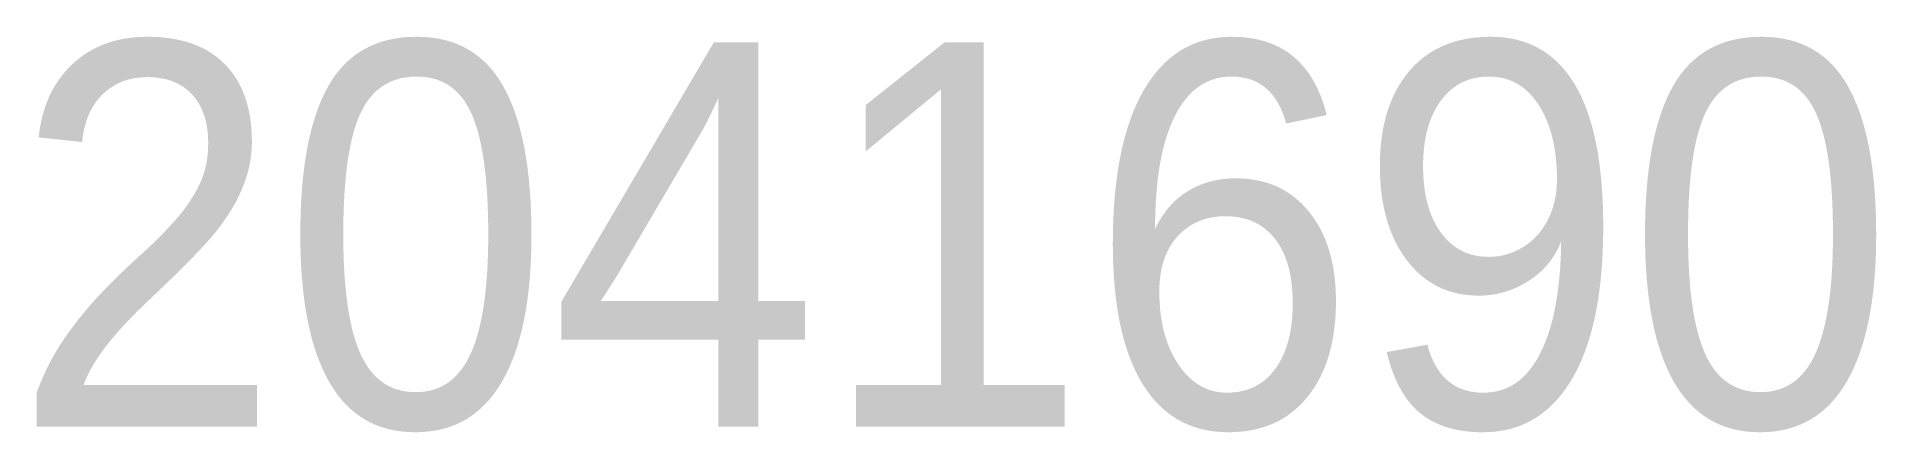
# Model space of a CAD drawing. Header units: millimetres. Extents: x 787.829 to 788.387, y 250.3 to 250.42.
import ezdxf
from ezdxf.enums import TextEntityAlignment as Align

# ---------------------------------------------------------------- set-up
doc = ezdxf.new("R2010")
doc.units = ezdxf.units.MM
doc.layers.add('pp', color=7, linetype='Continuous')
doc.styles.add('XX', font='')
doc.styles.get('XX').set_extended_font_data('Arial Unicode MS')

msp = doc.modelspace()

# ---------------------------------------------------------------- texts
at = {"layer": 'pp', "color": 1, "style": 'XX', "width": 0.9}
msp.add_text('2041690', height=0.116761, dxfattribs=at).set_placement((788.39299, 250.30168), align=Align.RIGHT)

doc.saveas('drawing.dxf')
